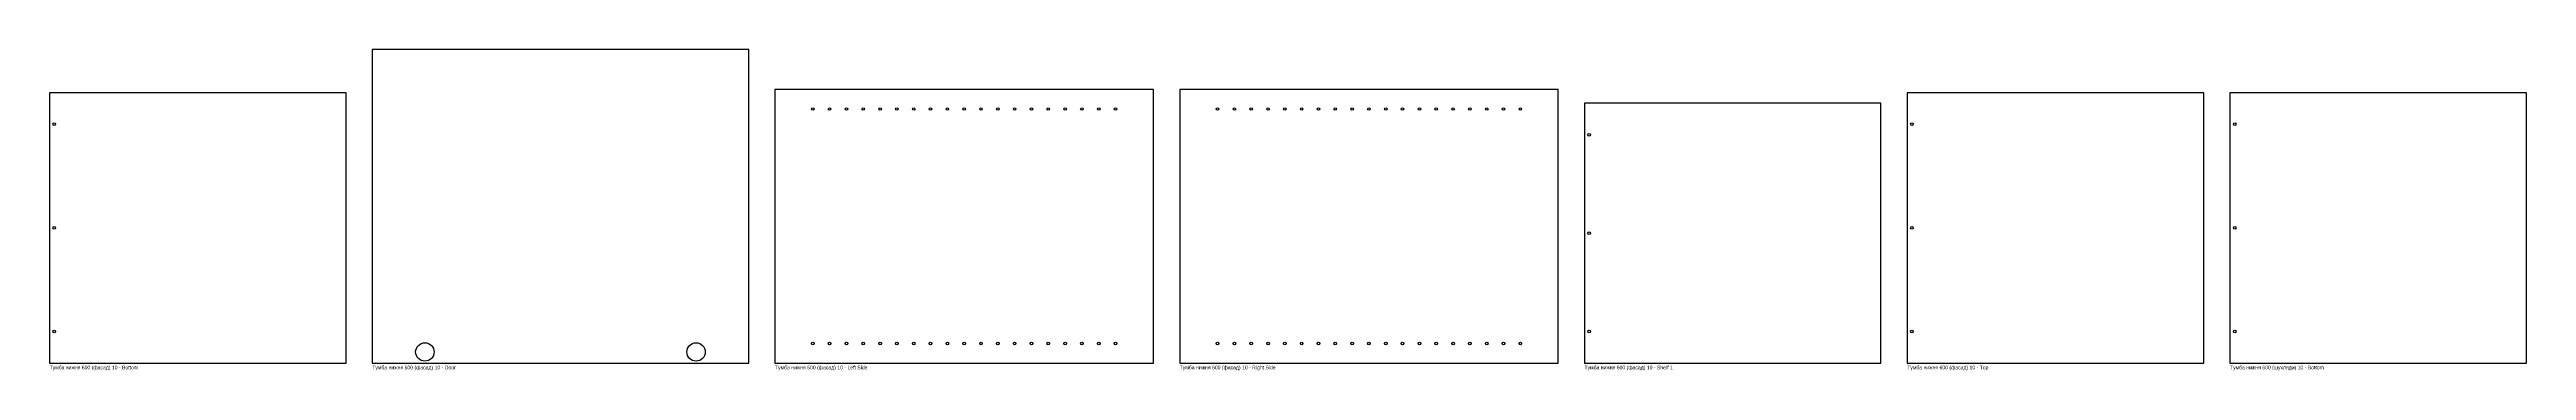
# Model space of a CAD drawing. Extents: x 0 to 8954, y -14 to 600.
# Drawn here: x 0 to 4712, y -14 to 596 of the extents above; entities that cross this region are included whole.
import ezdxf

# ---------------------------------------------------------------- set-up
doc = ezdxf.new("R2010")
doc.units = 0
for name, color, linetype in [('ANNOTATIONS', 7, 'CONTINUOUS'), ('D35_T12', 7, 'CONTINUOUS'), ('D5_T13', 7, 'CONTINUOUS'), ('D5_T32', 7, 'CONTINUOUS'), ('OUTLINE', 7, 'CONTINUOUS')]:
    doc.layers.add(name, color=color, linetype=linetype)

msp = doc.modelspace()

# ---------------------------------------------------------------- linework, layer by layer
at = {"layer": 'D35_T12'}
for centre in [(714, 21), (1230, 21)]:
    msp.add_circle(centre, 17.5, dxfattribs=at)
at = {"layer": 'D5_T13'}
for centre in [(1452, 483), (1484, 483), (1516, 483), (1548, 483), (1580, 483), (1612, 483), (1644, 483), (1676, 483), (1708, 483), (1740, 483), (1772, 483), (1804, 483), (1836, 483), (1868, 483), (1900, 483), (1932, 483), (1964, 483), (1996, 483), (2028, 483), (2222, 483), (2254, 483), (2286, 483), (2318, 483), (2350, 483), (2382, 483), (2414, 483), (2446, 483), (2478, 483), (2510, 483), (2542, 483), (2574, 483), (2606, 483), (2638, 483), (2670, 483), (2702, 483), (2734, 483), (2766, 483), (2798, 483), (1452, 37), (1484, 37), (1516, 37), (1548, 37), (1580, 37), (1612, 37), (1644, 37), (1676, 37), (1708, 37), (1740, 37), (1772, 37), (1804, 37), (1836, 37), (1868, 37), (1900, 37), (1932, 37), (1964, 37), (1996, 37), (2028, 37), (2222, 37), (2254, 37), (2286, 37), (2318, 37), (2350, 37), (2382, 37), (2414, 37), (2446, 37), (2478, 37), (2510, 37), (2542, 37), (2574, 37), (2606, 37), (2638, 37), (2670, 37), (2702, 37), (2734, 37), (2766, 37), (2798, 37)]:
    msp.add_circle(centre, 2.5, dxfattribs=at)
at = {"layer": 'D5_T32'}
for centre in [(9, 454), (9, 454), (2929, 434), (2929, 434), (3543, 454), (3543, 454), (4157, 454), (4157, 454), (9, 257), (9, 257), (2929, 247), (2929, 247), (3543, 257), (3543, 257), (4157, 257), (4157, 257), (9, 60), (9, 60), (2929, 60), (2929, 60), (3543, 60), (3543, 60), (4157, 60), (4157, 60)]:
    msp.add_circle(centre, 2.5, dxfattribs=at)
at = {"layer": 'OUTLINE'}
for points in [[(614, 0), (1330, 0), (1330, 596), (614, 596), (614, 0)], [(1380, 0), (2100, 0), (2100, 520), (1380, 520), (1380, 0)], [(2150, 0), (2870, 0), (2870, 520), (2150, 520), (2150, 0)], [(0, 0), (564, 0), (564, 514), (0, 514), (0, 0)], [(2920, 0), (3484, 0), (3484, 494), (2920, 494), (2920, 0)], [(3534, 0), (4098, 0), (4098, 514), (3534, 514), (3534, 0)], [(4148, 0), (4712, 0), (4712, 514), (4148, 514), (4148, 0)]]:
    msp.add_lwpolyline(points, dxfattribs=at)

# ---------------------------------------------------------------- texts
at = {"layer": 'ANNOTATIONS'}
for s, p in [('Тумба нижня 600 (фасад) 10 - Bottom', (0, -12)), ('Тумба нижня 600 (фасад) 10 - Door', (614, -12)), ('Тумба нижня 600 (фасад) 10 - Left Side', (1380, -12)), ('Тумба нижня 600 (фасад) 10 - Right Side', (2150, -12)), ('Тумба нижня 600 (фасад) 10 - Shelf 1', (2920, -12)), ('Тумба нижня 600 (фасад) 10 - Top', (3534, -12)), ('Тумба нижня 600 (шухляди) 10 - Bottom', (4148, -12))]:
    msp.add_text(s, height=7, dxfattribs=at).set_placement(p)

doc.saveas('drawing.dxf')
